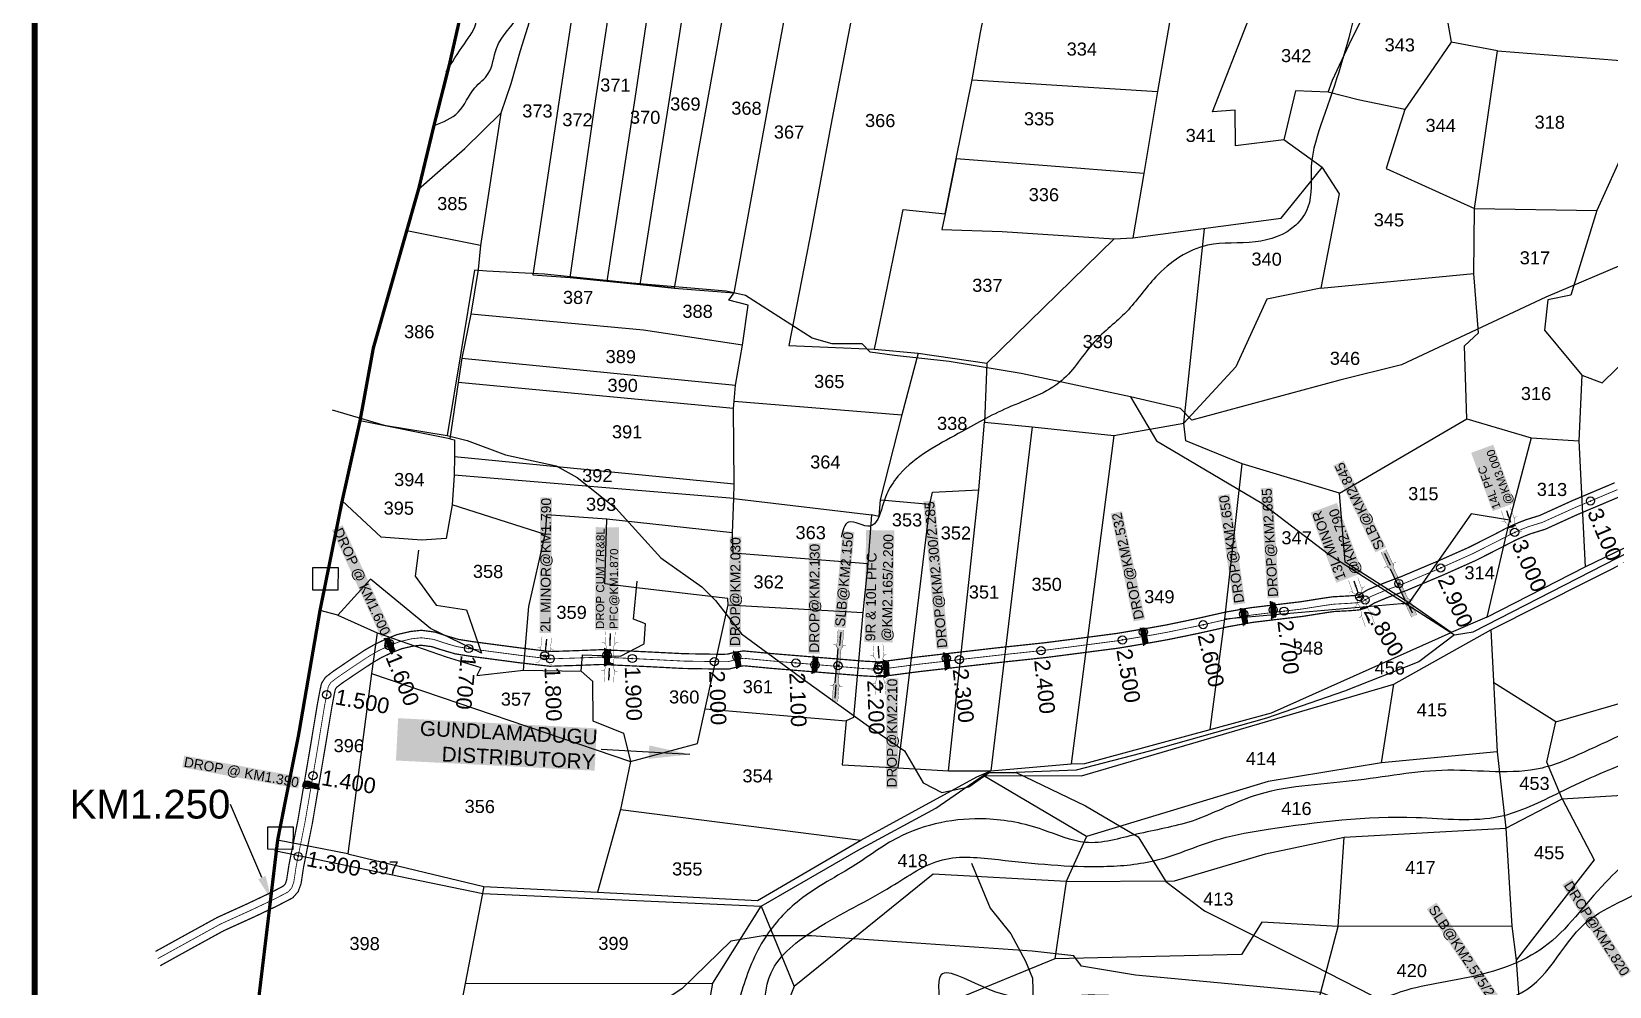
# Model space of a CAD drawing. Header units: inches. Extents: x 204890 to 210418, y 1599580 to 1605433.
# Drawn here: x 204890 to 206811, y 1600960 to 1602123 of the extents above; entities that cross this region are included whole.
import ezdxf
from ezdxf import colors
from ezdxf.entities.mleader import LeaderData, LeaderLine
from ezdxf.enums import TextEntityAlignment as Align
from ezdxf.math import Vec2, Vec3

# ---------------------------------------------------------------- set-up
doc = ezdxf.new("R2010")
doc.units = ezdxf.units.IN
doc.header["$LTSCALE"] = 15
doc.header["$MEASUREMENT"] = 0
doc.header["$PDMODE"] = 32
doc.header["$PDSIZE"] = 10
doc.linetypes.add('ACAD_ISO02W100', pattern=[15, 12, -3])
doc.linetypes.add('HIDDEN2', pattern=[0.1875, 0.125, -0.0625])
for name, color, linetype in [('BOUNDARY', 5, 'Continuous'), ('BOUNDRY STONES', 240, 'Continuous'), ('CANAL1', 7, 'Continuous'), ('CSMark', 72, 'Continuous'), ('PLOTS', 7, 'Continuous'), ('PLOTS NO', 7, 'Continuous'), ('RE REMARKS', 7, 'Continuous'), ('ROADS', 1, 'Continuous'), ('STREAMS', 4, 'Continuous'), ('STRUCTURE', 5, 'Continuous'), ('text2', 7, 'Continuous'), ('VILLAGE STONES', 240, 'Continuous')]:
    doc.layers.add(name, color=color, linetype=linetype)
doc.styles.get("Standard").update_dxf_attribs({"font": 'arial.ttf'})
doc.dimstyles.get("Standard").update_dxf_attribs({"dimtxt": 0.18, "dimasz": 0.18, "dimexe": 0.18, "dimexo": 0.0625, "dimgap": 0.09, "dimtad": 0, "dimtih": 1, "dimtoh": 1, "dimdec": 4, "dimzin": 0, "dimdsep": 46, "dimtxsty": 'Standard', "dimcen": 0.09, "dimadec": 0, "dimazin": 0, "dimtfac": 1, "dimtdec": 4, "dimtofl": 0, "dimtmove": 0, "dimatfit": 3, "dimfxl": 1, "dimtolj": 1, "dimtzin": 0, "dimarcsym": 0})

# ---------------------------------------------------------------- blocks, each defined once
blk = doc.blocks.new('DROP')
h = blk.add_hatch()
h.set_pattern_fill('ANSI31', color=1, scale=10, angle=45)
h.set_pattern_definition([(90, (-324.4107, -25.7687), (-1.25, 0), [])])
h.paths.add_polyline_path([(-9.9, -4.3), (-13.8, 4.1), (13.8, 4.1), (10.2, -4.3)])
at = {"layer": 'STRUCTURE', "color": 5, "const_width": 0.49}
blk.add_lwpolyline([(-9.9, -4.3), (-13.8, 4.1), (13.8, 4.1), (10.2, -4.3), (-9.9, -4.3)], dxfattribs=at)
at = {"layer": 'STRUCTURE', "color": 5}
blk.add_circle((0, 0), 1.33, dxfattribs=at)
blk = doc.blocks.new('OT')
at = {"layer": 'STRUCTURE', "color": 190}
for points, const_width in [([(769751.4, 1706595.8), (769729.4, 1706595.8)], 0.5), ([(769751.4, 1706579), (769729.4, 1706579)], 0.5), ([(769775.2, 1706601.8), (769775.2, 1706597.8), (769769.2, 1706593.8), (769761.8, 1706593.8), (769754.4, 1706593.8), (769748.4, 1706597.8), (769748.4, 1706601.8)], 0.5), ([(769748.4, 1706573), (769748.4, 1706577), (769754.4, 1706581), (769761.8, 1706581), (769761.8, 1706581), (769761.8, 1706581), (769769.2, 1706581), (769775.2, 1706577), (769775.2, 1706573)], 0.5), ([(769761.8, 1706593.8), (769761.8, 1706581)], 2.5)]:
    blk.add_lwpolyline(points, dxfattribs=dict(at, const_width=const_width))
at = {"layer": 'STRUCTURE', "color": 0}
blk.add_circle((769761.8, 1706587.4), 1.87, dxfattribs=at)
blk.add_leader([(769732.6, 1706587.4), (769753.8, 1706587.4)], dimstyle='Standard', override={"dimasz": 10, "dimgap": 0.09, "dimtad": 0}, dxfattribs=at)
blk = doc.blocks.new('SLB')
at = {"layer": 'STRUCTURE'}
h = blk.add_hatch(dxfattribs=at)
h.set_pattern_fill('DOTS', color=6, scale=20, angle=320.3722, style=0)
h.set_pattern_definition([(320.372247934, (-159.4327, -72.9564), (1.2786241598, 0.5641323054), [0, -1.25])])
h.paths.add_polyline_path([(769699.5, 1706871.1), (769699.5, 1706861.1), (769729.1, 1706861.1), (769732.1, 1706863.1), (769792.1, 1706863.1), (769795.1, 1706861.1), (769824.7, 1706861.1), (769824.7, 1706871.1), (769795.1, 1706871.1), (769792.1, 1706869.1), (769732.1, 1706869.1), (769729.1, 1706871.1)])
at = {"layer": 'STRUCTURE', "color": 6, "linetype": 'ACAD_ISO02W100', "ltscale": 0.5, "const_width": 0.5}
for points in [[(769699.5, 1706871.1), (769729.1, 1706871.1)], [(769699.5, 1706861.1), (769729.1, 1706861.1)], [(769795.1, 1706871.1), (769824.7, 1706871.1)], [(769795.1, 1706861.1), (769824.7, 1706861.1)]]:
    blk.add_lwpolyline(points, dxfattribs=at)
at = {"layer": 'STRUCTURE', "color": 6, "const_width": 0.628}
for points in [[(769726.1, 1706877.1), (769726.1, 1706873.1), (769732.1, 1706869.1), (769792.1, 1706869.1), (769798.1, 1706873.1), (769798.1, 1706877.1)], [(769726.1, 1706855.1), (769726.1, 1706859.1), (769732.1, 1706863.1), (769792.1, 1706863.1), (769798.1, 1706859.1), (769798.1, 1706855.1)]]:
    blk.add_lwpolyline(points, dxfattribs=at)
at = {"layer": 'STRUCTURE', "color": 6}
blk.add_lwpolyline([(769732.1, 1706863.1), (769792.1, 1706863.1)], dxfattribs=at)
blk.add_lwpolyline([(769732.1, 1706863.1), (769792.1, 1706863.1)], dxfattribs=at)
at = {"layer": 'STRUCTURE', "color": 0}
blk.add_circle((769762.1, 1706866.1), 1.24, dxfattribs=at)
for points in [[(769703.8, 1706866), (769726.7, 1706866)], [(769818.6, 1706865.8), (769795.7, 1706865.8)]]:
    blk.add_leader(points, dimstyle='Standard', override={"dimasz": 10, "dimgap": 0.09, "dimtad": 0}, dxfattribs=at)

msp = doc.modelspace()

# ---------------------------------------------------------------- linework, layer by layer
at = {"color": 5, "const_width": 7.28}
msp.add_lwpolyline([(204893.9, 1604774.5), (210412.5, 1604774.5), (210412.5, 1599583.4), (204893.9, 1599583.4)], close=True, dxfattribs=at)
at = {"layer": 'BOUNDARY', "const_width": 4}
msp.add_lwpolyline([(205162, 1600905.4), (205178.6, 1601043.6), (205189.9, 1601138.6), (205201.6, 1601197.9), (205215.3, 1601266.3), (205241.5, 1601418.4), (205252.4, 1601472.2), (205268.5, 1601551.9), (205290.2, 1601649.1), (205306.4, 1601737.8), (205333.6, 1601833.3), (205347, 1601880.3), (205362, 1601933.1), (205380.6, 1602010.3), (205399.2, 1602083.8), (205411.1, 1602136.3)], dxfattribs=at)
at = {"layer": 'BOUNDRY STONES'}
for points in [[(205232.9, 1601470.6), (205263.4, 1601470.4), (205263.1, 1601442.9), (205232.7, 1601443.1)], [(205178.1, 1601155), (205208.6, 1601154.8), (205208.4, 1601127.2), (205177.9, 1601127.5)]]:
    msp.add_lwpolyline(points, close=True, dxfattribs=at)
at = {"layer": 'CANAL1', "color": 200, "const_width": 1.5}
for points in [[(205041.2, 1601003.1), (205077.6, 1601023.2), (205116.2, 1601044.4), (205153.6, 1601061.4), (205180.9, 1601074.4), (205190.6, 1601079.4), (205197, 1601082.8), (205199.1, 1601085.1), (205200.8, 1601090), (205203.7, 1601108.6), (205214.4, 1601162), (205229.2, 1601249.2), (205238.1, 1601303.1), (205241.4, 1601320.8), (205243.3, 1601329.4), (205248.1, 1601336.9), (205257.5, 1601344.1), (205279.4, 1601359), (205296, 1601370), (205308, 1601376.9), (205321.7, 1601383.4), (205335.3, 1601388.9), (205351.9, 1601392.7), (205365, 1601394.1), (205381.5, 1601391.9), (205394.4, 1601387.6), (205410.1, 1601383), (205427.8, 1601380.2), (205486.2, 1601372.5), (205513, 1601369.3), (205522.1, 1601368.3), (205538.5, 1601368.8), (205556.4, 1601369.4), (205584.2, 1601370.5), (205640.8, 1601367.8), (205684.7, 1601365.6), (205727.9, 1601364.9), (205737.3, 1601365), (205747.3, 1601367.5), (205756.9, 1601369), (205790.8, 1601365.8), (205904.2, 1601356.5), (205922.3, 1601355.6), (205936.4, 1601357.4), (205969.8, 1601361.7), (206063.7, 1601372.5), (206123.6, 1601378.9), (206164.4, 1601384.1), (206211, 1601390.2), (206251.5, 1601397), (206271.7, 1601400.6), (206306.9, 1601407.9), (206343.7, 1601416.2), (206374.6, 1601421.6), (206435.8, 1601428.9), (206463.5, 1601433.3), (206475, 1601434.9), (206493.4, 1601435.9), (206502.9, 1601436.6), (206507.9, 1601437.9), (206516.9, 1601443.4), (206534.3, 1601450.6), (206558.1, 1601459.6), (206601.9, 1601478.1), (206640, 1601495), (206670, 1601510.1), (206688.8, 1601520), (206700.8, 1601525.2), (206710, 1601528.8), (206726.5, 1601533.9), (206765.6, 1601551.7), (206817.7, 1601573.7)], [(205046.9, 1600985.7), (205086.3, 1601007.5), (205124.2, 1601028.3), (205161.2, 1601045.1), (205188.9, 1601058.3), (205198.9, 1601063.5), (205208.3, 1601068.4), (205214.8, 1601075.8), (205218.4, 1601085.5), (205221.4, 1601105.4), (205232.1, 1601158.7), (205246.9, 1601246.3), (205255.8, 1601299.9), (205259, 1601317.2), (205260.2, 1601322.3), (205261.5, 1601324.5), (205268, 1601329.5), (205289.4, 1601344), (205305.5, 1601354.6), (205316.4, 1601361), (205328.9, 1601366.9), (205340.7, 1601371.6), (205354.8, 1601374.9), (205364.7, 1601375.9), (205377.4, 1601374.2), (205389.1, 1601370.4), (205406.2, 1601365.4), (205425.2, 1601362.4), (205484, 1601354.6), (205510.9, 1601351.5), (205521.4, 1601350.3), (205539.1, 1601350.9), (205557, 1601351.4), (205584.2, 1601352.5), (205639.9, 1601349.9), (205684.1, 1601347.6), (205727.8, 1601346.9), (205739.6, 1601347), (205750.9, 1601349.8), (205757.6, 1601350.9), (205789.2, 1601347.9), (205903, 1601338.6), (205923, 1601337.5), (205938.7, 1601339.6), (205971.9, 1601343.9), (206065.7, 1601354.6), (206125.7, 1601361), (206166.7, 1601366.3), (206213.7, 1601372.4), (206254.6, 1601379.3), (206275.1, 1601383), (206310.7, 1601390.3), (206347.3, 1601398.5), (206377.3, 1601403.8), (206438.3, 1601411.1), (206466.2, 1601415.5), (206476.7, 1601417), (206494.5, 1601417.9), (206505.9, 1601418.8), (206515, 1601421.2), (206525.1, 1601427.3), (206540.9, 1601433.9), (206564.8, 1601442.8), (206609.1, 1601461.5), (206647.7, 1601478.7), (206678.2, 1601494.1), (206696.7, 1601503.7), (206707.7, 1601508.6), (206715.9, 1601511.8), (206732.9, 1601517), (206772.9, 1601535.2), (206824.7, 1601557.1)]]:
    msp.add_lwpolyline(points, dxfattribs=at)
at = {"layer": 'CANAL1', "color": 1, "linetype": 'HIDDEN2', "ltscale": 4, "const_width": 1}
msp.add_lwpolyline([(205044, 1600994.4), (205081.9, 1601015.3), (205120.2, 1601036.4), (205157.4, 1601053.3), (205184.9, 1601066.3), (205194.8, 1601071.4), (205202.7, 1601075.6), (205207, 1601080.4), (205209.6, 1601087.7), (205212.5, 1601107), (205223.2, 1601160.4), (205238.1, 1601247.7), (205246.9, 1601301.5), (205250.2, 1601319), (205251.7, 1601325.9), (205254.8, 1601330.7), (205262.8, 1601336.8), (205284.4, 1601351.5), (205300.8, 1601362.3), (205312.2, 1601369), (205325.3, 1601375.1), (205338, 1601380.2), (205353.3, 1601383.8), (205364.9, 1601385), (205379.5, 1601383.1), (205391.8, 1601379), (205408.1, 1601374.2), (205426.5, 1601371.3), (205485.1, 1601363.6), (205511.9, 1601360.4), (205521.7, 1601359.3), (205538.8, 1601359.9), (205556.7, 1601360.4), (205584.2, 1601361.5), (205640.3, 1601358.8), (205684.4, 1601356.6), (205727.8, 1601355.9), (205738.5, 1601356), (205749.1, 1601358.6), (205757.3, 1601360), (205790, 1601356.9), (205903.6, 1601347.5), (205922.6, 1601346.5), (205937.5, 1601348.5), (205970.8, 1601352.8), (206064.7, 1601363.5), (206124.6, 1601369.9), (206165.6, 1601375.2), (206212.3, 1601381.3), (206253.1, 1601388.1), (206273.4, 1601391.8), (206308.8, 1601399.1), (206345.5, 1601407.4), (206376, 1601412.7), (206437, 1601420), (206464.9, 1601424.4), (206475.9, 1601425.9), (206494, 1601426.9), (206504.4, 1601427.7), (206511.5, 1601429.6), (206521, 1601435.3), (206537.6, 1601442.3), (206561.5, 1601451.2), (206605.5, 1601469.8), (206643.8, 1601486.9), (206674.1, 1601502.1), (206692.8, 1601511.8), (206704.2, 1601516.9), (206712.9, 1601520.3), (206729.7, 1601525.5), (206769.3, 1601543.4), (206821.2, 1601565.4)], dxfattribs=at)
at = {"layer": 'PLOTS'}
for points in [[(206204, 1602769.4), (206235.4, 1602758.8), (206197.5, 1602646.6), (206154.1, 1602521.2), (206141.1, 1602481.3), (206119.7, 1602416.5), (206080.1, 1602316.4), (205919.9, 1602314.3), (205834.3, 1602273.6), (205781.7, 1602242.7), (205749.2, 1602239.3), (205695.9, 1602226.1), (205654, 1602238.3), (205605, 1602223.5), (205559.5, 1602216.4), (205515.6, 1602200.4), (205498.1, 1602140.9), (205485.1, 1602099.6), (205473.8, 1602059.6), (205461.7, 1602023.9), (205437, 1601862.7), (205347, 1601880.3)], [(206777.8, 1601704.9), (206802.5, 1601695.5), (206889.3, 1601780.2), (206958.9, 1601760.1), (207024.1, 1601672.7), (207061.6, 1601665.3), (207122.2, 1601799.6), (207040.8, 1601815.1), (207085.3, 1601994.9), (207168.7, 1602232.7), (207182.8, 1602339.2), (207243.4, 1602375.5), (207249.8, 1602376.6), (207249.8, 1602458.4), (207100.5, 1602471.2), (207049.3, 1602480), (206884.9, 1602475), (206809.1, 1602498.4), (206803.9, 1602500.7)], [(206035.5, 1602064.2), (206045.8, 1602121.9), (206053.3, 1602159.7), (206277.2, 1602143.5), (206277.3, 1602211.8), (206282.9, 1602238), (206072, 1602249.3), (206062, 1602212.5), (206126.4, 1602211.9), (206187.7, 1602211.3), (206256.3, 1602211.8), (206277.3, 1602211.8), (206319.1, 1602226.7), (206354.1, 1602229.7), (206404, 1602267.8), (206447.2, 1602264.3), (206435.6, 1602226.6), (206373, 1602140.7)], [(205654, 1602238.3), (205624.6, 1602041.6), (205590.6, 1601819.1), (205546, 1601823.6), (205590.6, 1601819.1), (205631.3, 1601815.1), (205671.2, 1602066.1), (205695.9, 1602226.1)], [(206603.6, 1602256.1), (206598.7, 1602220.9), (206610.2, 1602158.7), (206618.7, 1602110.3), (206592.9, 1602072.9), (206562.2, 1602028.2), (206505.4, 1602039.9), (206469, 1602049.1), (206474.2, 1602063.9), (206494.6, 1602107.5), (206511, 1602140.9)], [(205559.5, 1602216.4), (205532.4, 1602037.1), (205500.7, 1601826.8), (205546, 1601823.6), (205575.9, 1602032.9), (205605, 1602223.5)], [(205731.5, 1602140.8), (205701.7, 1601977.5), (205672.5, 1601810.7), (205631.3, 1601815.1), (205672.5, 1601810.7), (205745.8, 1601805), (205787, 1602031.9), (205823.1, 1602226.9)], [(205904.2, 1602222.1), (205864.6, 1602015.6), (205840.4, 1601884.5), (205812.1, 1601740.7), (205916.6, 1601736.3), (205932.2, 1601812.6), (205946.9, 1601884.3), (205951.4, 1601906.3), (206002.6, 1601901.2), (205998.7, 1601881.9), (206072.2, 1601879.8), (206208.4, 1601870.7), (206231, 1601871.9), (206411.6, 1601895.9), (206461.5, 1601957.5), (206415, 1601991.1), (206356.1, 1601983.9), (206355.6, 1602027.3), (206327.9, 1602025.4), (206373, 1602140.7)], [(206838.2, 1602183.5), (206840.8, 1602086.8), (206842.4, 1602003.1), (206831.2, 1601983.3), (206796, 1601905), (206764.4, 1601802.1), (206736.4, 1601796.6), (206732.4, 1601759.7), (206777.8, 1601704.9), (206774, 1601624.6), (206782, 1601471.4), (206940.5, 1601548.1), (207032.1, 1601577.9), (207133.4, 1601610.3), (207301.1, 1601702.9), (207318, 1601713.2), (207411.7, 1601764), (207338.7, 1601806.8), (207402.9, 1602014.9), (207406.2, 1602030.3), (207473.9, 1602171.7)], [(206277.2, 1602143.5), (206261.2, 1602049.9), (206244.5, 1601950.4), (206231, 1601871.9)], [(206675.1, 1602099.8), (206618.7, 1602110.3)], [(206482.6, 1601561.2), (206637.9, 1601651.6), (206634.7, 1601740.4), (206651.8, 1601756.3), (206646.1, 1601828.3), (206647.2, 1601907.5), (206675.1, 1602099.8), (206840.8, 1602086.8)], [(206244.5, 1601950.4), (206121.7, 1601959.9), (206016.1, 1601968.1), (206002.6, 1601901.2), (206016.1, 1601968.1), (206035.5, 1602064.2), (206261.2, 1602049.9)], [(206469, 1602049.1), (206429, 1602051), (206415, 1601991.1)], [(206562.2, 1602028.2), (206539.5, 1601956.2), (206647.2, 1601907.5), (206796, 1601905)], [(205361.4, 1601931), (205417.9, 1601980.5), (205461.7, 1602023.9)], [(206461.5, 1601957.5), (206482.4, 1601925.4), (206459.8, 1601810.6), (206394.4, 1601797.1), (206356.4, 1601715), (206293.2, 1601646.2)], [(206053.2, 1601719.2), (206050.5, 1601647.3), (206108.7, 1601641.9), (206207.9, 1601631.2), (206293.2, 1601646.2), (206318.5, 1601882.9)], [(205437, 1601862.7), (205434, 1601833.2), (205425.2, 1601779), (205414.1, 1601725.4), (205409.7, 1601695.6), (205399.6, 1601627.2), (205290.2, 1601649.1)], [(205969.6, 1601731.5), (206053.2, 1601719.2), (206208.4, 1601870.7)], [(206459.8, 1601810.6), (206646.1, 1601828.3)], [(205908.4, 1601474.9), (205744.3, 1601487.9), (205743.8, 1601512.9), (205745.5, 1601554.5), (205745.7, 1601572.5), (205745, 1601664), (205745.7, 1601673), (205747.3, 1601692.4), (205756, 1601741.3), (205762.7, 1601789.8), (205739.1, 1601796.2), (205745.8, 1601805)], [(205756, 1601741.3), (205635.5, 1601759.6), (205425.2, 1601779)], [(205414.1, 1601725.4), (205747.3, 1601692.4)], [(205916.6, 1601736.3), (205969.6, 1601731.5), (205950, 1601656.4), (205923.6, 1601552.8), (205922, 1601532.8), (205913, 1601534.7), (205908.4, 1601474.9), (205902.5, 1601415.7), (205891.1, 1601287.9), (205882, 1601283.8), (205877.1, 1601230.4), (205945.1, 1601226.7), (206006.8, 1601223), (206058.1, 1601223.1), (206048.7, 1601217.2)], [(205745, 1601664), (205409.7, 1601695.6)], [(205745.7, 1601673), (205950, 1601656.4)], [(205924.1, 1601553), (205984.1, 1601547.8), (205987, 1601562.4), (206043.5, 1601565), (206050.5, 1601647.3)], [(206058.1, 1601223.1), (206156.2, 1601231.4), (206172.8, 1601231.8), (206325.3, 1601273.2), (206399.8, 1601293.8), (206618.7, 1601391.3), (206567.3, 1601427.5), (206489.6, 1601477), (206482.6, 1601561.2), (206364.4, 1601596.6), (206295.5, 1601624.9), (206293.2, 1601646.2)], [(206637.9, 1601651.6), (206716.2, 1601628.6), (206774, 1601624.6)], [(205399.6, 1601627.2), (205405.4, 1601625.9), (205405.3, 1601605.7), (205404.7, 1601582.8), (205402.2, 1601546.9), (205395.1, 1601505.9), (205364.9, 1601503.9), (205315.9, 1601507.6), (205268.5, 1601551.9)], [(206108.7, 1601641.9), (206058.1, 1601223.1)], [(206207.9, 1601631.2), (206156.2, 1601231.4)], [(206716.2, 1601628.6), (206689.7, 1601528.3), (206643.1, 1601535.9), (206567.3, 1601427.5)], [(205405.3, 1601605.7), (205745.7, 1601572.5)], [(206325.3, 1601273.2), (206343.3, 1601407.9), (206364.4, 1601596.6)], [(206745.9, 1601282.6), (206981.7, 1601350.9), (207135.3, 1601413), (207249.8, 1601398.4), (207367, 1601488.4), (207345.9, 1601527), (207123.2, 1601478.3), (207139.3, 1601600.3)], [(205745.5, 1601554.5), (205404.7, 1601582.8)], [(205263.3, 1601412.5), (205310.9, 1601391.2), (205395, 1601361.9), (205437.4, 1601349), (205432.5, 1601338.9), (205489.4, 1601345.6), (205495.9, 1601423.2), (205515.7, 1601510.9), (205402.2, 1601546.9)], [(205745.5, 1601554.5), (205913, 1601534.7)], [(205984.1, 1601547.8), (205945.1, 1601226.7)], [(206006.8, 1601223), (206043.5, 1601565)], [(205136, 1600704.2), (205377.4, 1600715.5), (205669.2, 1600709.7), (205696.6, 1600833.6), (205719.7, 1600964.6), (205778.4, 1601058.1), (205896.7, 1601126.3), (205991.3, 1601177.7), (206048.7, 1601217.2), (206168.6, 1601217), (206548.7, 1601328.4), (206667, 1601394.6), (206967.5, 1601546)], [(205619.5, 1601234.2), (205701.1, 1601256.3), (205710.4, 1601298.5), (205738.5, 1601425.2), (205737.8, 1601432.9), (205623.5, 1601446.2), (205588.1, 1601450.6), (205590.8, 1601529.4), (205517.2, 1601534.8), (205515.7, 1601510.9)], [(205743.8, 1601512.9), (205590.8, 1601529.4)], [(206689.7, 1601528.3), (206662, 1601410.1), (206618.7, 1601391.3)], [(205361.3, 1601491.8), (205357.5, 1601460.1), (205382.9, 1601424.7), (205420, 1601419), (205438.1, 1601366.3), (205376.1, 1601396.1), (205303.1, 1601456.4), (205263.3, 1601412.5), (205241.5, 1601418.4)], [(206662, 1601410.1), (206782, 1601471.4)], [(205559.4, 1601344.2), (205561, 1601364.3), (205607.4, 1601362.6), (205636, 1601377.6), (205637.6, 1601401.9), (205623, 1601407.5), (205627.6, 1601453.9)], [(205738.5, 1601425.2), (205902.5, 1601415.7)], [(206343.3, 1601407.9), (206567.3, 1601427.5)], [(206667, 1601394.6), (206674.5, 1601246), (206685.4, 1601153.3), (206692.7, 1601033.7), (206697.7, 1600992.6), (206707.6, 1600855.6), (206723.8, 1600721.8), (206650.1, 1600548.2), (206630.2, 1600475.8), (206623.3, 1600454.7), (206535.8, 1600282.1), (206478, 1600167)], [(205310.9, 1601391.2), (205304.3, 1601341.4), (205275.2, 1601121.9), (205441.1, 1601082.3), (205579.3, 1601075.1), (205774.2, 1601065.1), (205899.9, 1601138.5), (206041.1, 1601215.6), (206058.1, 1601223.1)], [(205304.3, 1601341.4), (205619.5, 1601234.2), (205607.3, 1601176), (205579.3, 1601075.1)], [(205489.4, 1601345.6), (205559.4, 1601344.2), (205573.2, 1601332.3), (205573.5, 1601283.8), (205610.9, 1601268.9), (205619.5, 1601234.2)], [(206149.8, 1601088.1), (206281.9, 1601088.9), (206392.5, 1601121.8), (206488.3, 1601142.4), (206685.4, 1601153.3), (206753.8, 1601188.7), (206735, 1601233.5), (206745.9, 1601282.6), (206670.6, 1601330.3)], [(206533.9, 1601232.8), (206548.7, 1601328.4)], [(205710.4, 1601298.5), (205882, 1601283.8)], [(206674.5, 1601246), (206533.9, 1601232.8), (206395.9, 1601210.1), (206174.8, 1601143), (206048.7, 1601217.2)], [(206753.8, 1601188.7), (206980.1, 1601202.5), (207103.1, 1601178.9), (207383.8, 1601140.2), (207553, 1601121)], [(206753.8, 1601188.7), (206792.6, 1601114.5), (206697.7, 1600992.6)], [(205607.3, 1601176), (205899.9, 1601138.5)], [(206174.8, 1601143), (206149.8, 1601088.1), (205987.9, 1601097), (205818.8, 1600960.5)], [(205186, 1601125.9), (205439.7, 1601073.5), (205778.4, 1601058.1)], [(205275.2, 1601121.9), (205189.9, 1601138.6)], [(206389.4, 1600633.5), (206420.1, 1600802.9), (206480.9, 1601033.4), (206488.3, 1601142.4)], [(206149.8, 1601088.1), (206136.2, 1600994.2)], [(205441.1, 1601082.3), (205418.3, 1600964.2), (205399.9, 1600868.7), (205377.4, 1600715.5), (205377, 1600542.1), (205205, 1600450.2), (205094.7, 1600412.8)], [(205778.4, 1601058.1), (205818.8, 1600960.5), (205766.7, 1600830.3), (205734.6, 1600700.8), (205703.4, 1600581.7), (205720, 1600486.4), (205598.5, 1600411.5), (205592.8, 1600350)], [(206692.7, 1601033.7), (206480.9, 1601033.4), (206388.3, 1601038.9), (206363.3, 1600999.4), (206136.2, 1600994.2), (206011.7, 1600943.1), (205993.2, 1600799.9), (205857.3, 1600684.6), (205834.1, 1600567.1)], [(205418.3, 1600964.2), (205719.7, 1600964.6)]]:
    msp.add_lwpolyline(points, dxfattribs=at)
at = {"layer": 'ROADS'}
for points in [[(206228.3, 1601678.3), (206260, 1601624.8), (206388.2, 1601548.8), (206469, 1601487), (206622.7, 1601388.4), (206645.5, 1601392.4), (206900.3, 1601523), (206969.9, 1601553.6), (207125.1, 1601599.7), (207230.9, 1601657.4), (207362.1, 1601723.8), (207534.8, 1601762.6), (207884.5, 1601832.9), (207939, 1601844.3), (208106.3, 1601981.2)], [(206839.2, 1601844.5), (206733.9, 1601799.5), (206558.1, 1601717.4), (206483.2, 1601698.6), (206302.8, 1601649.9), (206289.2, 1601664.2), (206228.3, 1601678.3), (206095.1, 1601706.7), (206007.5, 1601721.2), (205940.9, 1601728.8), (205911.4, 1601732.9), (205901.4, 1601743), (205865.2, 1601743), (205840.6, 1601749.8), (205759.5, 1601801.9), (205735.9, 1601807.1), (205621.1, 1601816.8), (205514.6, 1601827.6), (205444.5, 1601831.4), (205429.4, 1601832.5), (205396.1, 1601631.1)], [(205256.3, 1601662.6), (205319.6, 1601643.9), (205396.1, 1601631.1), (205420.5, 1601625.2), (205467.2, 1601607.9), (205529.1, 1601594.4), (205554.6, 1601580), (205601.9, 1601542.4), (205656.4, 1601482.4), (205706.5, 1601447), (205723.1, 1601430.4), (205754.5, 1601389.6), (205832.5, 1601332.5), (205909.2, 1601277.2), (205953.2, 1601247.3), (205975.8, 1601208.2), (205998.5, 1601196.6), (206031.4, 1601203.6), (206056.1, 1601220.8), (206089, 1601221), (206173.5, 1601180.2), (206237.5, 1601142.8), (206271.3, 1601088.3), (206318.2, 1601052.7), (206450.9, 1600986), (206522.4, 1600949.3)], [(206622.7, 1601388.4), (206579.4, 1601355.6), (206488.6, 1601319.9), (206393.7, 1601287.1), (206251.3, 1601247.1), (206161.9, 1601224), (206089, 1601221)], [(206034.7, 1601110.6), (206057.4, 1601055.7), (206082.7, 1601024.4), (206100.5, 1600991.2), (206108.8, 1600970.6), (206110.4, 1600912.5), (206134.3, 1600822.5), (206165.5, 1600763.6), (206215.4, 1600660.8), (206253.9, 1600593.4), (206298.7, 1600544.5), (206373.3, 1600465.1), (206406.1, 1600431.3), (206425.4, 1600388.6), (206475.7, 1600334), (206528.9, 1600286), (206555.3, 1600256.2), (206668, 1600107.5), (206684.8, 1600083.3)], [(206533.5, 1600944), (206488.1, 1600941.9), (206459.8, 1600953.1), (206234.3, 1600974.2), (206168.7, 1600985.2), (206159.3, 1600997.7), (206108.5, 1601003.5), (205967.3, 1601013.1), (205839.9, 1601022), (205781.1, 1601022), (205741.7, 1601015.8), (205682, 1600957.5), (205620.9, 1600917.2), (205527.4, 1600861.1), (205495.3, 1600838), (205437.9, 1600787), (205395.9, 1600767.9), (205332, 1600742), (205185.8, 1600713.7), (205112.5, 1600700.8)]]:
    msp.add_lwpolyline(points, dxfattribs=at)
at = {"layer": 'STREAMS'}
for points in [[(205395.1, 1602073.9), (205417.2, 1602108.1), (205432.2, 1602136.4), (205433, 1602170.2), (205457.3, 1602203.3), (205458.7, 1602241), (205484.1, 1602286.6), (205557.4, 1602299.2), (205632.2, 1602295.3), (205717.2, 1602317.3), (205791.3, 1602359.3), (205855.9, 1602379.6), (205921.7, 1602418.4), (205951, 1602461.8), (206008.1, 1602554.9), (206037.8, 1602589.6), (206119.5, 1602626.7), (206241.5, 1602655.2), (206335.6, 1602672), (206501.9, 1602711), (206609.6, 1602770.3), (206680.2, 1602839.8), (206791.8, 1602967.2), (206900.3, 1603071.3), (206994.2, 1603111.7), (207070.5, 1603122.5), (207197.1, 1603088.3), (207385.2, 1603072), (207502.5, 1603080.8), (207682.7, 1603068), (207783.6, 1603049.8), (207832.7, 1603068.7), (207959.6, 1603069.5), (208080.4, 1603065), (208218.8, 1603081.5), (208285.5, 1603161.7), (208385.2, 1603268.5), (208500.5, 1603449.1), (208642.7, 1603620.3), (208823.2, 1603755.4), (208902.8, 1603853.2), (208947, 1603906.2), (208969.6, 1603995.2)], [(205380.6, 1602008.7), (205409.8, 1602024.9), (205430, 1602054.5), (205446.4, 1602071.8), (205456.3, 1602102.6), (205484.8, 1602144.9), (205507.2, 1602205.8), (205542.6, 1602234.7), (205597.1, 1602244.2), (205675.6, 1602246.4), (205756.8, 1602262.2), (205799.5, 1602280.3), (205857.6, 1602308.4), (205903.3, 1602340), (205964.2, 1602355.2), (206045, 1602375.9), (206112.6, 1602388.1), (206131.1, 1602395.8), (206154.9, 1602435.4), (206169.7, 1602503.3), (206181.4, 1602549.1), (206199.5, 1602597.6), (206255.8, 1602616.7), (206331.8, 1602616.8), (206407.1, 1602614.5), (206461.9, 1602624.7), (206561, 1602623.3), (206586.2, 1602623.4), (206653, 1602682.7), (206676.2, 1602747.9), (206769.3, 1602797.2), (206846.3, 1602881.1), (206882.2, 1602939.8), (206996.3, 1603000.7), (207048.2, 1603023), (207198.1, 1603006.4), (207335.1, 1602981.8), (207428.5, 1602951.1), (207460.2, 1602932.7), (207457.8, 1602855.5), (207424.3, 1602761.3), (207402.8, 1602681.5), (207365.3, 1602642.8), (207279.8, 1602641.6), (207120, 1602660.1), (206997.3, 1602661.9), (206910.4, 1602592.2), (206849.2, 1602550), (206835.1, 1602498.3), (206822.9, 1602446.6), (206818.1, 1602411.3), (206814.3, 1602390.4), (206733, 1602336.5), (206623.6, 1602285.6), (206562.4, 1602251.5), (206514.8, 1602201), (206501.6, 1602149.4), (206462.4, 1602016.3), (206448.3, 1601959.2), (206444.3, 1601909.2), (206429.6, 1601887.5), (206380.3, 1601867), (206322.1, 1601862.9), (206259.1, 1601824.4), (206223.3, 1601781.9), (206184, 1601745), (206144.5, 1601698.1), (206078.8, 1601665), (206018.6, 1601633.6), (205947.3, 1601584.2), (205932.6, 1601562.5), (205926.1, 1601544.4), (205911.4, 1601520.9), (205885.1, 1601525.7), (205875.9, 1601507.6)], [(207756.1, 1602562.3), (207679, 1602551.6), (207600.3, 1602556.9), (207548.6, 1602561.7), (207520.8, 1602563.7), (207454.3, 1602556.6), (207423.2, 1602551.8), (207384.8, 1602536.6), (207332.3, 1602463.7), (207315.7, 1602410.7), (207322.2, 1602346.5), (207332.3, 1602306), (207332.9, 1602237), (207279.1, 1602154.8), (207252.5, 1602077), (207248.4, 1602002), (207273.2, 1601907.3), (207262.5, 1601790.1), (207260.1, 1601708.1), (207270.7, 1601654.3), (207287.9, 1601634.6), (207337.7, 1601568), (207360, 1601526.8), (207374.8, 1601504.8), (207336.1, 1601430.6), (207281.6, 1601400.4), (207197.1, 1601391.2), (207103.3, 1601387), (207037.8, 1601360.9), (206923, 1601315.6), (206837.1, 1601272.3), (206783.8, 1601247.3), (206729.3, 1601226.4), (206614.6, 1601223.6), (206498.3, 1601210.7), (206377.4, 1601192), (206303.2, 1601161.9), (206235.4, 1601145.7), (206173.5, 1601135.8), (206121.6, 1601151.2), (206052.6, 1601164.4), (205944.9, 1601141.5), (205893.8, 1601109), (205825.3, 1601065.6), (205783.3, 1601019.7), (205755.1, 1600955.3), (205735.9, 1600869.6), (205711.4, 1600768.1), (205679.7, 1600692.7), (205656.8, 1600654.8), (205590.1, 1600620), (205506.5, 1600588.5), (205390.5, 1600539.7), (205286.8, 1600496.1), (205203.7, 1600437.8), (205145.1, 1600407.6), (205100.5, 1600397.6)], [(205969.5, 1600290.7), (205998.5, 1600321.1), (206056.3, 1600340), (206093.5, 1600353.9), (206112.4, 1600365.5), (206149.7, 1600388.7), (206179.8, 1600399.1), (206265.8, 1600455.7), (206344.6, 1600522.7), (206419.2, 1600579.8), (206436.7, 1600640.2), (206469.4, 1600678.8), (206592, 1600762.9), (206639.3, 1600872), (206640.3, 1600926.1), (206696.4, 1600949.2), (206782, 1601037.6), (206874.8, 1601094), (206914.7, 1601156), (206944.5, 1601209.3), (207022, 1601257.5), (207127.9, 1601308.2), (207258.9, 1601347.8), (207334.5, 1601386.6), (207386, 1601424.4), (207417.2, 1601425.4), (207459.9, 1601399.2), (207477.1, 1601336.7), (207492.3, 1601315.4), (207519.1, 1601264.3), (207545.4, 1601243.6)], [(205702.1, 1600655.1), (205720.6, 1600717), (205730.7, 1600788.3), (205752.1, 1600834.8), (205779.6, 1600918.3), (205790.7, 1600977), (205845.2, 1601030.3), (205937.3, 1601082.4), (205999.4, 1601114.7), (206067.5, 1601114.9), (206195.5, 1601106.6), (206260.7, 1601114.5), (206337.8, 1601140.4), (206395.7, 1601151.8), (206576, 1601166.3), (206678.3, 1601167.7), (206751, 1601196.9), (206800.1, 1601219.7), (206938.5, 1601263.6), (207011.6, 1601277.7), (206910.5, 1601219.1), (206869.4, 1601154.7), (206806.5, 1601087), (206731.6, 1601008.3), (206639.5, 1600971.3), (206539.3, 1600946.8), (206464.3, 1600906.8), (206295.2, 1600934), (206160.6, 1600949.1), (206057, 1600956.4), (205997.7, 1600974.5), (205994.4, 1600925.1), (205972.9, 1600878.8), (205969.5, 1600827.7)], [(207526.1, 1601253.1), (207544.1, 1601220), (207550.9, 1601188.8), (207545.4, 1601161.8), (207545.1, 1601124.6), (207522.4, 1601089.5), (207511.7, 1601067.2), (207502.7, 1601051.4), (207473.1, 1601028.7), (207431.4, 1600978.8), (207411.7, 1600939), (207371.3, 1600888.7), (207327.5, 1600849), (207287.9, 1600828.8), (207239.7, 1600832.7), (207156.5, 1600846.6), (207094, 1600833), (207036.7, 1600794), (206970.3, 1600732.8), (206904.7, 1600700.9), (206849.2, 1600671.9), (206787, 1600625.4), (206753.8, 1600585.6), (206714, 1600553.4), (206692.1, 1600524.8), (206645.9, 1600498.1), (206614.5, 1600462.4), (206626.2, 1600451.2), (206612.5, 1600439.5), (206575.4, 1600427.4), (206536.1, 1600366), (206487.3, 1600315.5), (206451.1, 1600278.2), (206407.3, 1600240.3), (206359.3, 1600208.3), (206345.2, 1600204.9), (206316.8, 1600191.6)]]:
    msp.add_spline(points, degree=3, dxfattribs=at)
at = {"layer": 'text2', "color": 2, "linetype": 'Continuous'}
for p in [(206788.3, 1601551.5), (206696, 1601513.3), (206605.9, 1601470), (206513.9, 1601431), (206415.2, 1601417.4), (206316.7, 1601400.9), (205325.6, 1601375.3), (205422.5, 1601371.9), (206119.3, 1601369.4), (206218.4, 1601382.3), (205521.7, 1601359.3), (205621.7, 1601359.7), (205721.6, 1601356), (205820.9, 1601354.3), (206019.9, 1601358.4), (205920.6, 1601346.7), (205249.6, 1601315.7), (205232.9, 1601217.1), (205214.9, 1601118.7)]:
    msp.add_point(p, dxfattribs=at)
at = {"layer": 'text2', "color": 3, "linetype": 'Continuous'}
for p in [(206555, 1601451, 32), (206507, 1601435, 31), (206366, 1601414, 29), (206402, 1601419, 30), (206244, 1601392, 28), (205326, 1601378, 18), (205515, 1601363, 19), (205591, 1601364, 20), (205749, 1601362, 21), (205844, 1601352, 22), (205872, 1601351, 23), (205922, 1601351, 24), (205925, 1601351, 26), (206004, 1601360, 27), (205921, 1601346, 25), (205226, 1601206, 17)]:
    msp.add_point(p, dxfattribs=at)

# ---------------------------------------------------------------- block references
for p, xscale, yscale, zscale, rotation in [((206366.5, 1601411, 29), 0.8, 0.8, 0.8, 100.528779829237), ((206402, 1601418.9, 30), 0.8, 0.8, 0.8, 94.78469284791055), ((206245, 1601386.7, 28), 0.8, 0.8, 0.8, 100.7322150965714), ((205326.7, 1601376, 18), 0.7999999999999999, 0.7999999999999999, 0.7999999999999999, 115.1347647656191), ((205590.8, 1601361.5, 20), 0.8, 0.8, 0.8, 89.65124176462407), ((205749.7, 1601358.5, 21), 0.8, 0.8, 0.8, 99.58398905403455), ((205844, 1601352, 22), 0.8000000000000004, 0.8000000000000004, 0.8000000000000004, 85.40105731401454), ((205931, 1601347.4, 27), 0.8, 0.8, 0.8, 92.24900519654545), ((206004.5, 1601356.7, 27), 0.8, 0.8, 0.8, 96.5567799879087), ((205230.9, 1601205.3), 0.8, 0.8, 0.8, 168.888019354971)]:
    msp.add_blockref('DROP', p, dxfattribs=dict(xscale=xscale, yscale=yscale, zscale=zscale, rotation=rotation))
at = {"layer": 'STRUCTURE', "color": 0}
for name, p, xscale, yscale, zscale, rotation in [('OT', (-1099465.7, 1708231.8), 0.7, 0.7, 0.7, 289.6073004542494), ('SLB', (-1103962.4, 1580295.8, 32), 0.7, 0.7, 0.7, 295.1992350465194), ('OT', (-1099651.4, 1708146.2, 31), 0.7, 0.7, 0.7, 289.6073004542494), ('OT', (1512670.7, 1494710.3), 0.6999999999999998, 0.6999999999999998, 0.6999999999999998, 109.6073004542493), ('OT', (-975792.1, 2168611.5, 20), 0.7000000000000001, 0.7000000000000001, 0.7000000000000001, 268.6299543001514), ('SLB', (-939606.5, 2238361.5, 23), 0.7000000000000001, 0.7000000000000001, 0.7000000000000001, 265.195598177959), ('OT', (-918695.3, 2274852.6, 19), 0.7, 0.7, 0.7, 263.3530136362025), ('OT', (-1015408.1, 2076527.7), 0.7, 0.7, 0.7, 273.0187913302469), ('OT', (1375701.3, 1011195.6, 20), 0.7000000000000002, 0.7000000000000002, 0.7000000000000002, 87.51325110464856), ('OT', (1427253.2, 1126165.4), 0.7, 0.7, 0.7, 93.01879133024697)]:
    msp.add_blockref(name, p, dxfattribs=dict(at, xscale=xscale, yscale=yscale, zscale=zscale, rotation=rotation))

# ---------------------------------------------------------------- texts
at = {"layer": 'CSMark', "color": 1}
for s, rotation, p in [('3.100', 292.9728, (206792.6, 1601541.3)), ('3.000', 293.9036, (206700.4, 1601503.2)), ('2.900', 294.0205, (206610.4, 1601459.9)), ('2.800', 301.2235, (206519.6, 1601421.6)), ('2.700', 276.8196, (206416.5, 1601406.5)), ('2.600', 282.6541, (206319.1, 1601390.2)), ('1.600', 291.8581, (205329.7, 1601365.1)), ('2.400', 276.1012, (206120.4, 1601358.4)), ('2.500', 279.5667, (206220.3, 1601371.5)), ('1.800', 271.913, (205524.3, 1601349.6)), ('2.300', 276.515, (206021.1, 1601347.5)), ('1.500', 349.3972, (205260.4, 1601313.6)), ('1.400', 350.3757, (205243.7, 1601215.2)), ('1.300', 348.6548, (205225.7, 1601116.5))]:
    msp.add_text(s, height=19, rotation=rotation, dxfattribs=at).set_placement(p, align=Align.MIDDLE_LEFT)
for s, rotation, p in [('1.700', 264.4199, (205416, 1601297.6)), ('1.900', 271.913, (205624.2, 1601283.9)), ('2.000', 271.913, (205726.9, 1601278.6)), ('2.100', 271.913, (205824.6, 1601276.3)), ('2.200', 271.913, (205919.5, 1601267.2))]:
    msp.add_text(s, height=19, rotation=rotation, dxfattribs=at).set_placement(p, align=Align.MIDDLE_RIGHT)
at = {"layer": 'PLOTS NO'}
for s, p in [('334', (206169, 1602101.7)), ('343', (206556.1, 1602106.8)), ('342', (206430, 1602093.7)), ('371', (205601.1, 1602057.9)), ('373', (205506.2, 1602026.4)), ('370', (205637.3, 1602018.7)), ('369', (205686.3, 1602034.9)), ('368', (205760.7, 1602029.7)), ('372', (205555, 1602015.7)), ('367', (205812.5, 1602000.7)), ('366', (205923.5, 1602014.7)), ('335', (206117, 1602016.8)), ('344', (206605.9, 1602008.7)), ('318', (206738.7, 1602012.7)), ('341', (206313.9, 1601996.5)), ('336', (206122.8, 1601924.5)), ('385', (205402.6, 1601913.6)), ('345', (206542.9, 1601893.8)), ('340', (206394, 1601846)), ('317', (206720.6, 1601847.5)), ('337', (206054, 1601814.1)), ('387', (205555.7, 1601799.3)), ('388', (205701.2, 1601782.4)), ('386', (205362.3, 1601757.6)), ('339', (206188.5, 1601745.6)), ('389', (205607.7, 1601727.3)), ('346', (206489.4, 1601725.2)), ('390', (205610, 1601692.3)), ('365', (205861.5, 1601697)), ('316', (206722, 1601682.3)), ('391', (205615.4, 1601635.7)), ('338', (206011.2, 1601646)), ('364', (205856.7, 1601599)), ('394', (205350.2, 1601577.6)), ('392', (205579.1, 1601582.5)), ('315', (206584.8, 1601560.4)), ('313', (206741.4, 1601565.6)), ('395', (205337.4, 1601542.8)), ('393', (205583.8, 1601547.5)), ('353', (205956.2, 1601528.5)), ('363', (205838.9, 1601513)), ('352', (206015.7, 1601512.6)), ('347', (206430.5, 1601506.7)), ('358', (205446.1, 1601465.7)), ('314', (206653.3, 1601464.1)), ('362', (205787.7, 1601453)), ('350', (206126.2, 1601450.1)), ('351', (206049.9, 1601440.7)), ('349', (206263.4, 1601435)), ('359', (205547.8, 1601415.9)), ('348', (206444.4, 1601372.4)), ('456', (206543.9, 1601348.2)), ('357', (205480.1, 1601310.2)), ('360', (205684.9, 1601312.9)), ('361', (205774.6, 1601325.4)), ('415', (206595.2, 1601297.3)), ('396', (205276.5, 1601253.6)), ('414', (206387.2, 1601237.9)), ('354', (205774.3, 1601216.8)), ('453', (206720.1, 1601207.7)), ('356', (205436, 1601179.6)), ('416', (206430.3, 1601177.2)), ('455', (206738, 1601123.3)), ('397', (205318.8, 1601105)), ('355', (205688.6, 1601103.5)), ('418', (205963, 1601113.6)), ('417', (206581.2, 1601105.3)), ('413', (206335.2, 1601066.9)), ('398', (205295.8, 1601012.7)), ('399', (205598.8, 1601012.9)), ('420', (206570.7, 1600979.8))]:
    msp.add_text(s, height=15.85, rotation=359.5641, dxfattribs=at).set_placement(p, align=Align.MIDDLE_CENTER)
at = {"layer": 'STRUCTURE', "color": 5, "attachment_point": 1, "bg_fill": 1, "box_fill_scale": 1.1, "bg_fill_color": 7, "bg_fill_true_color": 16777215, "bg_fill_transparency": 0}
for s, insert, char_height, width, rotation in [('14L PFC\\P@KM3.000', (206669.7, 1601540.4, -31), 10, 73.674, 110.1548), ('SLB@KM2.845', (206527, 1601490.5), 12, 115.119, 116.0373), ('DROP@KM2.685', (206396, 1601434.3), 12, 131.866, 93.4826), ('2L MINOR@KM1.790', (205509.9, 1601392), 12, 162.611, 89.7076), ('DROP@KM2.300/2.285', (205993.3, 1601372), 12, 178.606, 95.1781), ('DROP@KM2.650', (206354.8, 1601426.4), 12, 131.866, 98.2119), ('13L MINOR\\P@KM2.790', (206479.4, 1601453.6), 12, 88.409, 110.1548), ('DROP@KM2.532', (206233, 1601406.2), 12, 131.866, 102.0858), ('DROP @ KM1.600', (205268.5, 1601520.4), 12, 141.181, 294.6484), ('DROP CUM 7R&8L PFC@KM1.870', (205577.3, 1601395.7), 10, 122.974, 89.7076), ('SLB@KM2.150', (205868.4, 1601399.1), 12, 115.119, 84.7973), ('9R & 10L PFC @KM2.165/2.200', (205905.5, 1601380.9), 12, 134.044, 89.1259), ('DROP@KM2.030', (205740.7, 1601374.9), 12, 131.866, 89.7076), ('DROP@KM2.130', (205837.1, 1601366.9), 12, 131.866, 89.7076), ('DROP@KM2.210', (205931.6, 1601202.7), 12, 131.866, 89.7076), ('DROP @ KM1.390', (205077.2, 1601240), 12, 141.181, 349.6415), ('DROP@KM2.820', (206765.5, 1601090.1), 12, 131.866, 302.5063), ('SLB@KM2.575/2.680', (206600.5, 1601061), 12, 161.727, 303.6642)]:
    msp.add_mtext(s, dxfattribs=dict(at, insert=insert, char_height=char_height, width=width, rotation=rotation))
at = {"layer": 'STRUCTURE', "color": 1, "insert": (205338.3, 1601285.2), "char_height": 18, "width": 238.563, "attachment_point": 1, "rotation": 357.0735, "bg_fill": 1, "box_fill_scale": 1.1, "bg_fill_color": 7, "bg_fill_true_color": 16777215, "bg_fill_transparency": 0}
msp.add_mtext('\\pi25.37462;GUNDLAMADUGU \\P\\pi53.49195;DISTRIBUTORY', dxfattribs=at)

# ---------------------------------------------------------------- leaders
at = {"layer": 'RE REMARKS', "color": 1}
msp.add_leader([(205691.9, 1601243), (205583.6, 1601248.9)], dimstyle='Standard', override={"dimasz": 50}, dxfattribs=at)
at = {"layer": 'VILLAGE STONES', "color": 1}
ml = msp.add_multileader_mtext('Standard', dxfattribs=at)
ml.set_content('KM1.250', color=1)
ml.set_leader_properties()
ml.build(insert=Vec2(0, 0))
ml.multileader.update_dxf_attribs({"dogleg_length": 0.36, "arrow_head_size": 30})
ctx = ml.context
ctx.base_point, ctx.char_height, ctx.arrow_head_size, ctx.landing_gap_size, ctx.plane_origin = Vec3(204942.4, 1601182.1), 35, 30, 0.09, Vec3(205472.4, 1601595.6)
ctx.text_align_type = 2
notes = []
notes.append((ctx, [(1, (1, 1, 0), (205132.4, 1601182.1), (-1, 0), 1.396927018504357e-11, [(0, [(205182.6, 1601065.5)], 0, [])])]))
ctx.mtext.insert, ctx.mtext.alignment, ctx.mtext.flow_direction = Vec3(205132.3, 1601199.9), 3, 5
for ctx, leaders in notes:
    for number, flags, end, landing, length, lines in leaders:
        leader = LeaderData()
        leader.index, (leader.has_last_leader_line, leader.has_dogleg_vector, leader.attachment_direction) = number, flags
        leader.last_leader_point, leader.dogleg_vector, leader.dogleg_length = Vec3(end), Vec3(landing), length
        for number, points, colour, breaks in lines:
            line = LeaderLine()
            line.index, line.vertices, line.color, line.breaks = number, Vec3.list(points), colors.encode_raw_color(colour), breaks
            leader.lines.append(line)
        ctx.leaders.append(leader)

doc.saveas('drawing.dxf')
